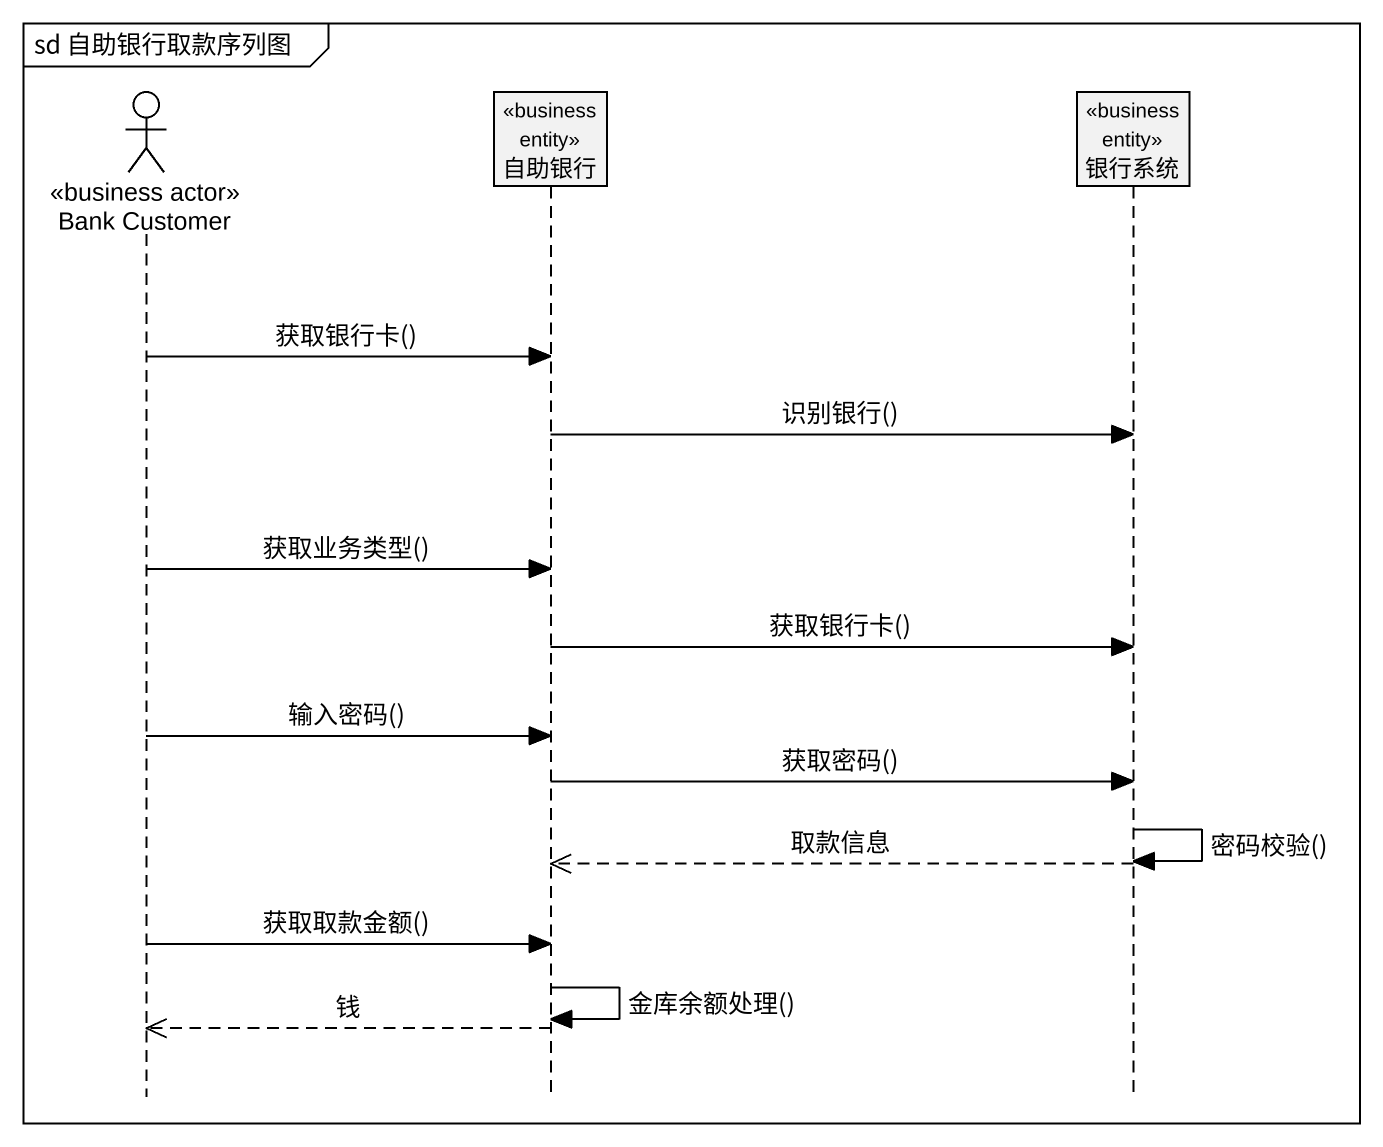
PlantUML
@startuml
mainframe sd 自助银行取款序列图
hide footbox
actor "Bank Customer" as Bank_Customer <<business actor>>
participant 自助银行 <<business entity>>
participant 银行系统 <<business entity>>

Bank_Customer -> 自助银行 : 获取银行卡()
自助银行 -> 银行系统 : 识别银行()
Bank_Customer -> 自助银行 : 获取业务类型()
自助银行 -> 银行系统 : 获取银行卡()
Bank_Customer -> 自助银行 : 输入密码()
自助银行 -> 银行系统 : 获取密码()
银行系统 -> 银行系统 : 密码校验()
银行系统 -->> 自助银行 : 取款信息
Bank_Customer -> 自助银行 : 获取取款金额()
自助银行 -> 自助银行 : 金库余额处理()
自助银行 -->> Bank_Customer : 钱
@enduml
